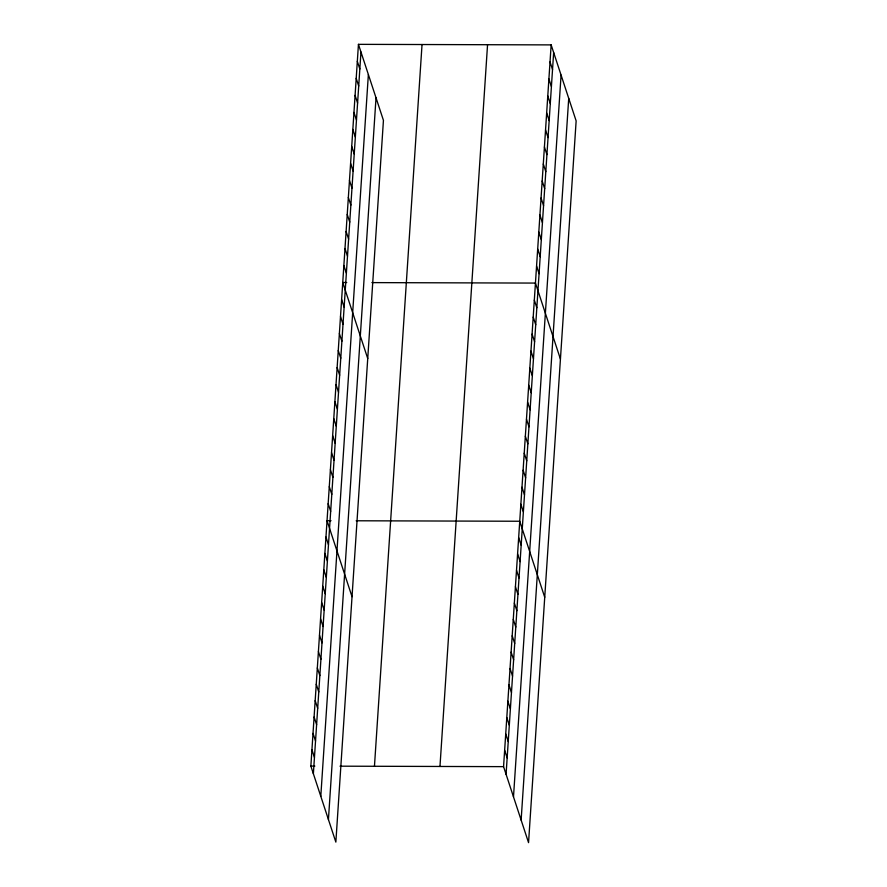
<?xml version="1.0" encoding="UTF-8"?>
<svg xmlns="http://www.w3.org/2000/svg" width="887" height="887" viewBox="0 0 887 887"><rect width="100%" height="100%" fill="white"/><g stroke="black" fill="none" stroke-linecap="round" stroke-linejoin="round"><path stroke-width="1.33" d="M358.448 44.35L383.439 120.355L335.851 842.107L310.86 766.091L358.448 44.35L551.149 44.893L576.14 120.909L528.552 842.65L503.561 766.645L551.149 44.893M313.377 773.741L360.954 52M320.795 796.304L368.371 74.552M328.434 819.544L376.021 97.803M374.458 766.279L422.035 44.527M439.974 766.457L487.551 44.716M506.078 774.284L553.654 52.544M513.495 796.848L561.072 75.107M521.135 820.087L568.722 98.346M346.717 282.532L342.748 282.521L367.739 358.536M371.886 282.609L535.449 283.075L560.429 359.08M331.017 520.713L327.037 520.702L352.028 596.707M356.186 520.78L519.738 521.246L544.729 597.261M310.86 766.091L314.841 766.102M340.009 766.18L503.561 766.645M550.029 61.913L552.534 69.552M548.898 78.921L551.415 86.571M547.778 95.929L550.295 103.579M546.658 112.948L549.175 120.599M545.538 129.957L548.055 137.607M544.418 146.976L546.935 154.615M543.299 163.984L545.804 171.635M542.168 180.992L544.685 188.643M541.048 198.012L543.565 205.662M539.928 215.02L542.445 222.67M538.808 232.039L541.325 239.678M537.688 249.047L540.205 256.698M536.568 266.056L539.074 273.706M534.318 300.083L536.835 307.734M533.198 317.102L535.715 324.742M532.078 334.111L534.595 341.761M530.958 351.119L533.475 358.769M529.838 368.138L532.355 375.778M528.719 385.146L531.224 392.797M527.588 402.155L530.104 409.805M526.468 419.174L528.985 426.824M525.348 436.182L527.865 443.833M524.228 453.202L526.745 460.841M523.108 470.21L525.625 477.86M521.988 487.218L524.494 494.868M520.869 504.237L523.374 511.888M518.662 537.611L521.179 545.25M357.328 61.358L359.834 69.009M517.587 553.965L520.104 561.615M356.197 78.378L358.714 86.028M516.511 570.33L519.017 577.969M355.077 95.386L357.594 103.036M515.425 586.684L517.941 594.334M353.957 112.405L356.474 120.044M514.349 603.049L516.866 610.688M352.838 129.413L355.354 137.064M513.274 619.403L515.79 627.054M351.718 146.422L354.235 154.072M512.198 635.768L514.704 643.408M350.598 163.441L353.104 171.08M511.112 652.122L513.628 659.773M510.036 668.488L512.553 676.127M349.467 180.449L351.984 188.099M508.961 684.842L511.466 692.492M348.347 197.457L350.864 205.108M507.874 701.207L510.391 708.846M347.227 214.477L349.744 222.127M506.799 717.561L509.315 725.211M346.107 231.485L348.624 239.135M505.723 733.926L508.24 741.565M344.988 248.504L347.504 256.143M504.648 750.28L507.153 757.93M343.868 265.512L346.373 273.163M341.617 299.54L344.134 307.19M340.497 316.548L343.014 324.198M339.377 333.567L341.894 341.207M338.257 350.576L340.774 358.226M337.138 367.584L339.654 375.234M336.018 384.603L338.524 392.254M334.887 401.611L337.404 409.262M333.767 418.631L336.284 426.27M332.647 435.639L335.164 443.289M331.527 452.647L334.044 460.298M330.407 469.666L332.924 477.306M329.288 486.675L331.805 494.325M328.168 503.683L330.674 511.333M325.961 537.056L328.478 544.707M324.886 553.421L327.403 561.072M323.81 569.776L326.316 577.426M322.724 586.141L325.241 593.791M321.648 602.495L324.165 610.145M320.573 618.86L323.09 626.51M319.497 635.214L322.003 642.864M318.411 651.579L320.928 659.229M317.335 667.933L319.852 675.584M316.26 684.298L318.777 691.949M315.173 700.652L317.69 708.303M314.098 717.018L316.615 724.668M313.022 733.372L315.539 741.022M311.947 749.737L314.453 757.387"/></g></svg>
